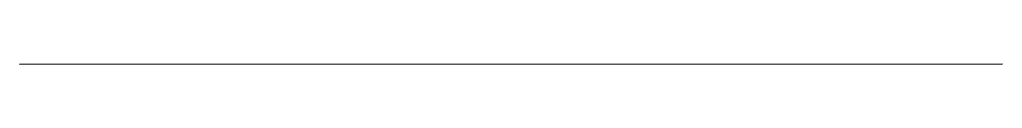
# Model space of a CAD drawing. Header units: millimetres. Extents: x -2979 to -2205, y -7048 to -7048.
import ezdxf

# ---------------------------------------------------------------- set-up
doc = ezdxf.new("R2010")
doc.units = ezdxf.units.MM
doc.header["$LTSCALE"] = 12

msp = doc.modelspace()

# ---------------------------------------------------------------- linework, layer by layer
at = {"extrusion": (0, -1, 0)}
msp.add_line((-2978.57, -7048.12, 602.82), (-2204.77, -7048.11, 512.13), dxfattribs=at)

doc.saveas('drawing.dxf')
